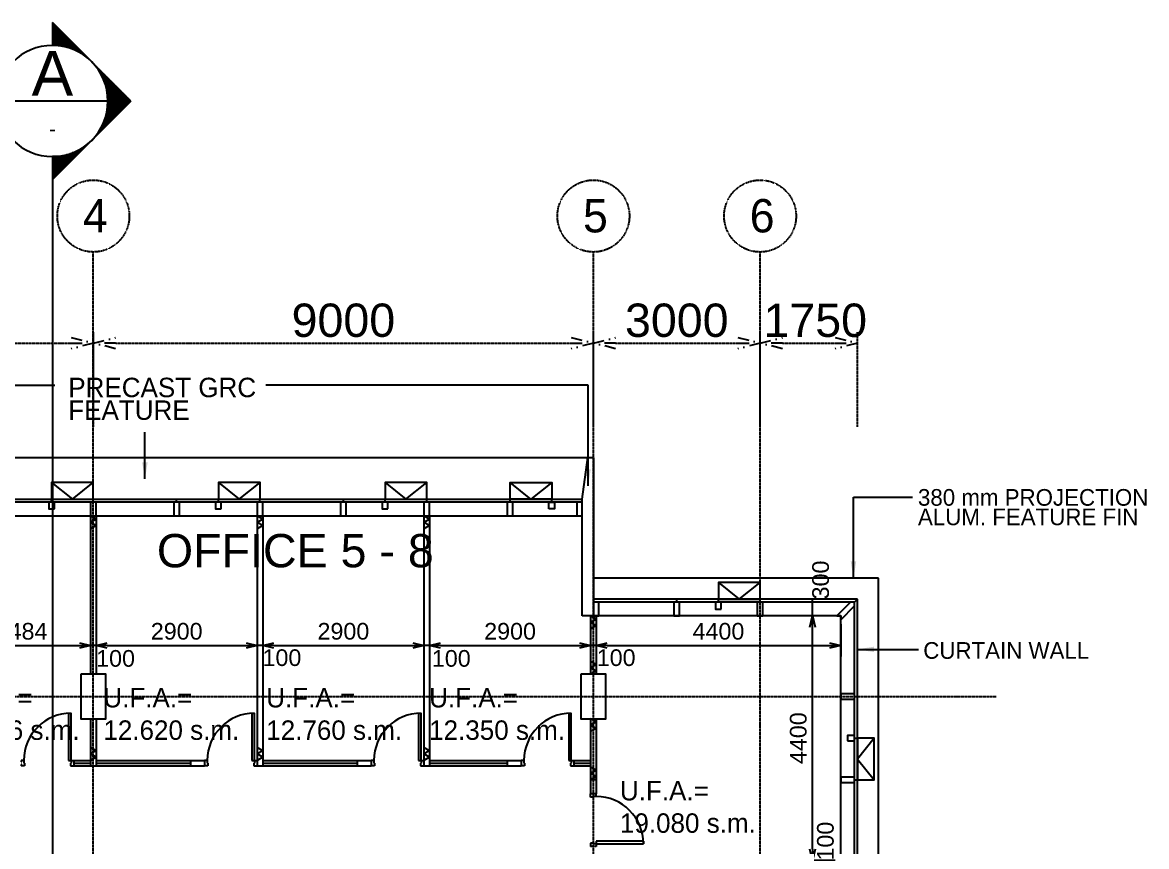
# Model space of a CAD drawing. Header units: millimetres. Extents: x 519 to 50132, y 345 to 55394.
# Drawn here: x 27969 to 48198, y 40563 to 55394 of the extents above; entities that cross this region are included whole.
import ezdxf
from ezdxf.enums import TextEntityAlignment as Align

# ---------------------------------------------------------------- set-up
doc = ezdxf.new("R2010")
doc.units = ezdxf.units.MM
doc.linetypes.add('DASHDOT', pattern=[1, 0.5, -0.25, 0, -0.25])
doc.layers.get('0').update_dxf_attribs({"color": 8})
doc.layers.get('Defpoints').update_dxf_attribs({"color": 8})
for name, color, linetype in [('DLN020__', 8, 'DASHDOT'), ('DLN030', 8, 'Continuous'), ('DLN040__', 8, 'Continuous'), ('DLN041_1', 8, 'Continuous'), ('DLN052__', 8, 'Continuous'), ('DLN061__1', 8, 'Continuous'), ('DLN210__', 8, 'Continuous'), ('DLN220__', 8, 'Continuous'), ('DLN280__', 8, 'Continuous'), ('DLN314__', 8, 'Continuous'), ('DLN324__', 8, 'Continuous'), ('DLN325__', 8, 'Continuous'), ('FITDOOR', 8, 'Continuous'), ('MARK', 8, 'Continuous')]:
    doc.layers.add(name, color=color, linetype=linetype)
doc.styles.add('A_IAS_GRID$0$Standard', font='txt')
doc.styles.add('ROMANS', font='swissl.ttf')
doc.styles.add('SWIS721LT450', font='swissl.ttf')
doc.styles.add('SWIS721LT750', font='swissl.ttf')
doc.dimstyles.new('INTDIM', dxfattribs={"dimscale": 200, "dimtxt": 2.25, "dimasz": 1.5, "dimexe": 1, "dimexo": 0, "dimgap": 1, "dimtad": 1, "dimdec": 0, "dimrnd": 1, "dimzin": 1, "dimdsep": 46, "dimtxsty": 'SWIS721LT450', "dimcen": 1, "dimclrd": 256, "dimclre": 256, "dimclrt": 256, "dimaunit": 1, "dimadec": 3, "dimazin": 0, "dimtfac": 1, "dimtdec": 0, "dimtix": 1, "dimtmove": 2, "dimatfit": 0, "dimfxl": 1, "dimtolj": 1, "dimtzin": 0, "dimarcsym": 0})

# ---------------------------------------------------------------- blocks, each defined once
blk = doc.blocks.new('DIMARR')
for p, q in [((-1, 0.25), (0, 0)), ((-1, 0), (0, 0)), ((0, 0), (-1, -0.25))]:
    blk.add_line(p, q)
blk = doc.blocks.new('*D241')
at = {"layer": 'Defpoints', "color": 0, "transparency": 16777216}
for p in [(29244, 49623), (29244, 48215), (21744, 47915)]:
    blk.add_point(p, dxfattribs=at)
at = {"layer": 'DLN020__', "lineweight": -2, "transparency": 16777216}
for p, q in [((21744, 48115), (21744, 49823)), ((29244, 48415), (29244, 49823)), ((22144, 49623), (28844, 49623))]:
    blk.add_line(p, q, dxfattribs=at)
at = {"layer": 'DLN020__', "lineweight": -2, "transparency": 16777216, "xscale": 400, "yscale": 400, "zscale": 400, "rotation": 180}
blk.add_blockref('DIMARR', (21744, 49623), dxfattribs=at)
at = {"layer": 'DLN020__', "lineweight": -2, "transparency": 16777216, "xscale": 400, "yscale": 400, "zscale": 400}
blk.add_blockref('DIMARR', (29244, 49623), dxfattribs=at)
at = {"layer": 'DLN020__', "transparency": 16777216, "insert": (25494, 50031), "char_height": 600, "attachment_point": 5, "style": 'SWIS721LT450'}
blk.add_mtext('\\A1;7500', dxfattribs=at)
blk = doc.blocks.new('*D242')
at = {"layer": 'Defpoints', "color": 0, "transparency": 16777216}
for p in [(38244, 49623), (29244, 47915), (38244, 47915)]:
    blk.add_point(p, dxfattribs=at)
at = {"layer": 'DLN020__', "lineweight": -2, "transparency": 16777216}
for p, q in [((29244, 48115), (29244, 49823)), ((38244, 48115), (38244, 49823)), ((29644, 49623), (37844, 49623))]:
    blk.add_line(p, q, dxfattribs=at)
at = {"layer": 'DLN020__', "lineweight": -2, "transparency": 16777216, "xscale": 400, "yscale": 400, "zscale": 400, "rotation": 180}
blk.add_blockref('DIMARR', (29244, 49623), dxfattribs=at)
at = {"layer": 'DLN020__', "lineweight": -2, "transparency": 16777216, "xscale": 400, "yscale": 400, "zscale": 400}
blk.add_blockref('DIMARR', (38244, 49623), dxfattribs=at)
at = {"layer": 'DLN020__', "transparency": 16777216, "insert": (33744, 50031), "char_height": 600, "attachment_point": 5, "style": 'SWIS721LT450'}
blk.add_mtext('\\A1;9000', dxfattribs=at)
blk = doc.blocks.new('*D243')
at = {"layer": 'Defpoints', "color": 0, "transparency": 16777216}
for p in [(41244, 49623), (38244, 47915), (41244, 47915)]:
    blk.add_point(p, dxfattribs=at)
at = {"layer": 'DLN020__', "lineweight": -2, "transparency": 16777216}
for p, q in [((38244, 48115), (38244, 49823)), ((41244, 48115), (41244, 49823)), ((38644, 49623), (40844, 49623))]:
    blk.add_line(p, q, dxfattribs=at)
at = {"layer": 'DLN020__', "lineweight": -2, "transparency": 16777216, "xscale": 400, "yscale": 400, "zscale": 400, "rotation": 180}
blk.add_blockref('DIMARR', (38244, 49623), dxfattribs=at)
at = {"layer": 'DLN020__', "lineweight": -2, "transparency": 16777216, "xscale": 400, "yscale": 400, "zscale": 400}
blk.add_blockref('DIMARR', (41244, 49623), dxfattribs=at)
at = {"layer": 'DLN020__', "transparency": 16777216, "insert": (39744, 50031), "char_height": 600, "attachment_point": 5, "style": 'SWIS721LT450'}
blk.add_mtext('\\A1;3000', dxfattribs=at)
blk = doc.blocks.new('*D250')
at = {"layer": 'Defpoints', "color": 0, "transparency": 16777216}
for p in [(42994, 49623), (41244, 47915), (42994, 47915)]:
    blk.add_point(p, dxfattribs=at)
at = {"layer": 'DLN020__', "lineweight": -2, "transparency": 16777216}
for p, q in [((41244, 48115), (41244, 49823)), ((42994, 48115), (42994, 49823)), ((41644, 49623), (42594, 49623))]:
    blk.add_line(p, q, dxfattribs=at)
at = {"layer": 'DLN020__', "lineweight": -2, "transparency": 16777216, "xscale": 400, "yscale": 400, "zscale": 400, "rotation": 180}
blk.add_blockref('DIMARR', (41244, 49623), dxfattribs=at)
at = {"layer": 'DLN020__', "lineweight": -2, "transparency": 16777216, "xscale": 400, "yscale": 400, "zscale": 400}
blk.add_blockref('DIMARR', (42994, 49623), dxfattribs=at)
at = {"layer": 'DLN020__', "transparency": 16777216, "insert": (42236, 50031), "char_height": 600, "attachment_point": 5, "style": 'SWIS721LT450'}
blk.add_mtext('\\A1;1750', dxfattribs=at)
blk = doc.blocks.new('*D272')
at = {"layer": 'Defpoints', "color": 0, "transparency": 16777216}
for p in [(26710, 44763), (29194, 44763), (29194, 44181)]:
    blk.add_point(p, dxfattribs=at)
at = {"layer": 'DLN030', "lineweight": -2, "transparency": 16777216}
for p, q in [((26710, 44563), (26710, 43981)), ((29194, 44563), (29194, 43981)), ((26910, 44181), (28994, 44181))]:
    blk.add_line(p, q, dxfattribs=at)
at = {"layer": 'DLN030', "lineweight": -2, "transparency": 16777216, "xscale": 200, "yscale": 200, "zscale": 200, "rotation": 180}
blk.add_blockref('DIMARR', (26710, 44181), dxfattribs=at)
at = {"layer": 'DLN030', "lineweight": -2, "transparency": 16777216, "xscale": 200, "yscale": 200, "zscale": 200}
blk.add_blockref('DIMARR', (29194, 44181), dxfattribs=at)
at = {"layer": 'DLN030', "transparency": 16777216, "insert": (27952, 44435), "char_height": 300, "attachment_point": 5, "style": 'SWIS721LT450'}
blk.add_mtext('\\A1;2484', dxfattribs=at)
blk = doc.blocks.new('*D273')
at = {"layer": 'Defpoints', "color": 0, "transparency": 16777216}
for p in [(29194, 44763), (29294, 44763), (29194, 44181)]:
    blk.add_point(p, dxfattribs=at)
at = {"layer": 'DLN030', "lineweight": -2, "transparency": 16777216}
for p, q in [((29194, 44563), (29194, 43981)), ((29294, 44563), (29294, 43981)), ((29294, 44181), (29194, 44181))]:
    blk.add_line(p, q, dxfattribs=at)
at = {"layer": 'DLN030', "transparency": 16777216, "insert": (29644, 43947), "char_height": 300, "attachment_point": 5, "style": 'SWIS721LT450'}
blk.add_mtext('\\A1;100', dxfattribs=at)
blk = doc.blocks.new('*D274')
at = {"layer": 'Defpoints', "color": 0, "transparency": 16777216}
for p in [(29294, 44763), (32194, 44763), (32194, 44181)]:
    blk.add_point(p, dxfattribs=at)
at = {"layer": 'DLN030', "lineweight": -2, "transparency": 16777216}
for p, q in [((29294, 44563), (29294, 43981)), ((32194, 44563), (32194, 43981)), ((29494, 44181), (31994, 44181))]:
    blk.add_line(p, q, dxfattribs=at)
at = {"layer": 'DLN030', "lineweight": -2, "transparency": 16777216, "xscale": 200, "yscale": 200, "zscale": 200, "rotation": 180}
blk.add_blockref('DIMARR', (29294, 44181), dxfattribs=at)
at = {"layer": 'DLN030', "lineweight": -2, "transparency": 16777216, "xscale": 200, "yscale": 200, "zscale": 200}
blk.add_blockref('DIMARR', (32194, 44181), dxfattribs=at)
at = {"layer": 'DLN030', "transparency": 16777216, "insert": (30744, 44435), "char_height": 300, "attachment_point": 5, "style": 'SWIS721LT450'}
blk.add_mtext('\\A1;2900', dxfattribs=at)
blk = doc.blocks.new('*D275')
at = {"layer": 'Defpoints', "color": 0, "transparency": 16777216}
for p in [(32194, 44763), (32294, 44763), (32194, 44181)]:
    blk.add_point(p, dxfattribs=at)
at = {"layer": 'DLN030', "lineweight": -2, "transparency": 16777216}
for p, q in [((32194, 44563), (32194, 43981)), ((32294, 44563), (32294, 43981)), ((32294, 44181), (32194, 44181))]:
    blk.add_line(p, q, dxfattribs=at)
at = {"layer": 'DLN030', "transparency": 16777216, "insert": (32638, 43960), "char_height": 300, "attachment_point": 5, "style": 'SWIS721LT450'}
blk.add_mtext('\\A1;100', dxfattribs=at)
blk = doc.blocks.new('*D276')
at = {"layer": 'Defpoints', "color": 0, "transparency": 16777216}
for p in [(32294, 44763), (35194, 44763), (35194, 44181)]:
    blk.add_point(p, dxfattribs=at)
at = {"layer": 'DLN030', "lineweight": -2, "transparency": 16777216}
for p, q in [((32294, 44563), (32294, 43981)), ((35194, 44563), (35194, 43981)), ((32494, 44181), (34994, 44181))]:
    blk.add_line(p, q, dxfattribs=at)
at = {"layer": 'DLN030', "lineweight": -2, "transparency": 16777216, "xscale": 200, "yscale": 200, "zscale": 200, "rotation": 180}
blk.add_blockref('DIMARR', (32294, 44181), dxfattribs=at)
at = {"layer": 'DLN030', "lineweight": -2, "transparency": 16777216, "xscale": 200, "yscale": 200, "zscale": 200}
blk.add_blockref('DIMARR', (35194, 44181), dxfattribs=at)
at = {"layer": 'DLN030', "transparency": 16777216, "insert": (33744, 44435), "char_height": 300, "attachment_point": 5, "style": 'SWIS721LT450'}
blk.add_mtext('\\A1;2900', dxfattribs=at)
blk = doc.blocks.new('*D277')
at = {"layer": 'Defpoints', "color": 0, "transparency": 16777216}
for p in [(35194, 44763), (35294, 44763), (35194, 44181)]:
    blk.add_point(p, dxfattribs=at)
at = {"layer": 'DLN030', "lineweight": -2, "transparency": 16777216}
for p, q in [((35194, 44563), (35194, 43981)), ((35294, 44563), (35294, 43981)), ((35294, 44181), (35194, 44181))]:
    blk.add_line(p, q, dxfattribs=at)
at = {"layer": 'DLN030', "transparency": 16777216, "insert": (35686, 43947), "char_height": 300, "attachment_point": 5, "style": 'SWIS721LT450'}
blk.add_mtext('\\A1;100', dxfattribs=at)
blk = doc.blocks.new('*D278')
at = {"layer": 'Defpoints', "color": 0, "transparency": 16777216}
for p in [(35294, 44763), (38194, 44763), (38194, 44181)]:
    blk.add_point(p, dxfattribs=at)
at = {"layer": 'DLN030', "lineweight": -2, "transparency": 16777216}
for p, q in [((35294, 44563), (35294, 43981)), ((38194, 44563), (38194, 43981)), ((35494, 44181), (37994, 44181))]:
    blk.add_line(p, q, dxfattribs=at)
at = {"layer": 'DLN030', "lineweight": -2, "transparency": 16777216, "xscale": 200, "yscale": 200, "zscale": 200, "rotation": 180}
blk.add_blockref('DIMARR', (35294, 44181), dxfattribs=at)
at = {"layer": 'DLN030', "lineweight": -2, "transparency": 16777216, "xscale": 200, "yscale": 200, "zscale": 200}
blk.add_blockref('DIMARR', (38194, 44181), dxfattribs=at)
at = {"layer": 'DLN030', "transparency": 16777216, "insert": (36744, 44435), "char_height": 300, "attachment_point": 5, "style": 'SWIS721LT450'}
blk.add_mtext('\\A1;2900', dxfattribs=at)
blk = doc.blocks.new('*D279')
at = {"layer": 'Defpoints', "color": 0, "transparency": 16777216}
for p in [(38194, 44763), (38294, 44763), (38194, 44181)]:
    blk.add_point(p, dxfattribs=at)
at = {"layer": 'DLN030', "lineweight": -2, "transparency": 16777216}
for p, q in [((38194, 44563), (38194, 43981)), ((38294, 44563), (38294, 43981)), ((38294, 44181), (38194, 44181))]:
    blk.add_line(p, q, dxfattribs=at)
at = {"layer": 'DLN030', "transparency": 16777216, "insert": (38653, 43960), "char_height": 300, "attachment_point": 5, "style": 'SWIS721LT450'}
blk.add_mtext('\\A1;100', dxfattribs=at)
blk = doc.blocks.new('*D280')
at = {"layer": 'Defpoints', "color": 0, "transparency": 16777216}
for p in [(38294, 44763), (42694, 44763), (42694, 44181)]:
    blk.add_point(p, dxfattribs=at)
at = {"layer": 'DLN030', "lineweight": -2, "transparency": 16777216}
for p, q in [((38294, 44563), (38294, 43981)), ((42694, 44563), (42694, 43981)), ((38494, 44181), (42494, 44181))]:
    blk.add_line(p, q, dxfattribs=at)
at = {"layer": 'DLN030', "lineweight": -2, "transparency": 16777216, "xscale": 200, "yscale": 200, "zscale": 200, "rotation": 180}
blk.add_blockref('DIMARR', (38294, 44181), dxfattribs=at)
at = {"layer": 'DLN030', "lineweight": -2, "transparency": 16777216, "xscale": 200, "yscale": 200, "zscale": 200}
blk.add_blockref('DIMARR', (42694, 44181), dxfattribs=at)
at = {"layer": 'DLN030', "transparency": 16777216, "insert": (40494, 44435), "char_height": 300, "attachment_point": 5, "style": 'SWIS721LT450'}
blk.add_mtext('\\A1;4400', dxfattribs=at)
blk = doc.blocks.new('*D281')
at = {"layer": 'Defpoints', "color": 0, "transparency": 16777216}
for p in [(42760, 40313), (42186, 40213), (42760, 40213)]:
    blk.add_point(p, dxfattribs=at)
at = {"layer": 'DLN030', "lineweight": -2, "transparency": 16777216}
for p, q in [((42560, 40313), (41986, 40313)), ((42186, 40313), (42186, 40213)), ((42560, 40213), (41986, 40213))]:
    blk.add_line(p, q, dxfattribs=at)
at = {"layer": 'DLN030', "transparency": 16777216, "insert": (42420, 40660), "char_height": 300, "attachment_point": 5, "rotation": 90, "style": 'SWIS721LT450'}
blk.add_mtext('\\A1;100', dxfattribs=at)
blk = doc.blocks.new('*D330')
at = {"layer": 'Defpoints', "color": 0, "transparency": 16777216}
for p in [(42186, 44713), (42696, 44713), (42794, 40313)]:
    blk.add_point(p, dxfattribs=at)
at = {"layer": 'DLN030', "lineweight": -2, "transparency": 16777216}
for p, q in [((42496, 44713), (41986, 44713)), ((42186, 40513), (42186, 44513)), ((42594, 40313), (41986, 40313))]:
    blk.add_line(p, q, dxfattribs=at)
at = {"layer": 'DLN030', "lineweight": -2, "transparency": 16777216, "xscale": 200, "yscale": 200, "zscale": 200}
for p, rotation in [((42186, 44713), 90), ((42186, 40313), 270)]:
    blk.add_blockref('DIMARR', p, dxfattribs=dict(at, rotation=rotation))
at = {"layer": 'DLN030', "transparency": 16777216, "insert": (41932, 42513), "char_height": 300, "attachment_point": 5, "rotation": 90, "style": 'SWIS721LT450'}
blk.add_mtext('\\A1;4400', dxfattribs=at)
blk = doc.blocks.new('*D331')
at = {"layer": 'Defpoints', "color": 0, "transparency": 16777216}
for p in [(42186, 45013), (42694, 45013), (42694, 44713)]:
    blk.add_point(p, dxfattribs=at)
at = {"layer": 'DLN030', "lineweight": -2, "transparency": 16777216}
for p, q in [((42494, 45013), (41986, 45013)), ((42186, 44713), (42186, 45013)), ((42494, 44713), (41986, 44713))]:
    blk.add_line(p, q, dxfattribs=at)
at = {"layer": 'DLN030', "transparency": 16777216, "insert": (42334, 45360), "char_height": 300, "attachment_point": 5, "rotation": 90, "style": 'SWIS721LT450'}
blk.add_mtext('\\A1;300', dxfattribs=at)
blk = doc.blocks.new('DR1CR2')
at = {"layer": 'FITDOOR'}
for p, q in [((-50, 0), (-50, -50)), ((-50, 0), (0, 0)), ((0, 0), (0, -25)), ((-62.5, -50), (-50, -50)), ((-62.5, -50), (-62.5, -100)), ((-62.5, -100), (0, -100)), ((-12, -25), (0, -25)), ((-12, -75), (0, -75)), ((0, -75), (0, -100))]:
    blk.add_line(p, q, dxfattribs=at)
blk = doc.blocks.new('DR1AD')
at = {"layer": 'FITDOOR'}
for p, q in [((-45, 1), (0, 1)), ((-45, 1), (-45, 0)), ((0, 0), (0, 1)), ((-45, 0), (0, 0))]:
    blk.add_line(p, q, dxfattribs=at)
blk = doc.blocks.new('DR1AM')
at = {"layer": 'FITDOOR'}
blk.add_arc((0, 0), 1, 90, 180, dxfattribs=at)
blk = doc.blocks.new('DR1CL2')
at = {"layer": 'FITDOOR'}
for p, q in [((50, 0), (0, 0)), ((0, 0), (0, -25)), ((50, 0), (50, -50)), ((12, -25), (0, -25)), ((0, -75), (0, -100)), ((12, -75), (0, -75)), ((62.5, -100), (0, -100)), ((62.5, -50), (50, -50)), ((62.5, -50), (62.5, -100))]:
    blk.add_line(p, q, dxfattribs=at)
blk = doc.blocks.new('*X35')
for p, q in [((75775, 55075), (75922, 55075)), ((75787, 55088), (75922, 55088)), ((75800, 55100), (75922, 55100)), ((75812, 55112), (75922, 55112)), ((75825, 55125), (75922, 55125)), ((75837, 55138), (75922, 55138)), ((75850, 55150), (75922, 55150)), ((75862, 55162), (75922, 55162)), ((75875, 55175), (75922, 55175)), ((75887, 55188), (75922, 55188)), ((75900, 55200), (75922, 55200)), ((75912, 55212), (75922, 55212)), ((75625, 54925), (75922, 54925)), ((75637, 54938), (75922, 54938)), ((75650, 54950), (75922, 54950)), ((75662, 54962), (75922, 54962)), ((75675, 54975), (75922, 54975)), ((75687, 54988), (75922, 54988)), ((75700, 55000), (75922, 55000)), ((75712, 55012), (75922, 55012)), ((75725, 55025), (75922, 55025)), ((75737, 55038), (75922, 55038)), ((75750, 55050), (75922, 55050)), ((75762, 55062), (75922, 55062)), ((75475, 54775), (75490, 54775)), ((75487, 54788), (75508, 54788)), ((75500, 54800), (75528, 54800)), ((75512, 54812), (75549, 54812)), ((75525, 54825), (75571, 54825)), ((75537, 54838), (75596, 54838)), ((75550, 54850), (75623, 54850)), ((75562, 54862), (75654, 54862)), ((75575, 54875), (75689, 54875)), ((75587, 54888), (75732, 54888)), ((75600, 54900), (75788, 54900)), ((75612, 54912), (75922, 54912)), ((75325, 54625), (75332, 54625)), ((75337, 54638), (75342, 54638)), ((75350, 54650), (75353, 54650)), ((75362, 54662), (75364, 54662)), ((75375, 54675), (75375, 54675)), ((75400, 54700), (75400, 54700)), ((75412, 54712), (75413, 54712)), ((75425, 54725), (75427, 54725)), ((75437, 54738), (75441, 54738)), ((75450, 54750), (75457, 54750)), ((75462, 54762), (75473, 54762)), ((75175, 54475), (75241, 54475)), ((75187, 54488), (75247, 54488)), ((75200, 54500), (75253, 54500)), ((75212, 54512), (75259, 54512)), ((75225, 54525), (75266, 54525)), ((75237, 54538), (75273, 54538)), ((75250, 54550), (75280, 54550)), ((75262, 54562), (75288, 54562)), ((75275, 54575), (75296, 54575)), ((75287, 54588), (75305, 54588)), ((75300, 54600), (75313, 54600)), ((75312, 54612), (75323, 54612)), ((75025, 54325), (75190, 54325)), ((75037, 54338), (75193, 54338)), ((75050, 54350), (75196, 54350)), ((75062, 54362), (75200, 54362)), ((75075, 54375), (75203, 54375)), ((75087, 54388), (75207, 54388)), ((75100, 54400), (75211, 54400)), ((75112, 54412), (75215, 54412)), ((75125, 54425), (75220, 54425)), ((75137, 54438), (75225, 54438)), ((75150, 54450), (75230, 54450)), ((75162, 54462), (75235, 54462)), ((74875, 54175), (75172, 54175)), ((74887, 54188), (75173, 54188)), ((74900, 54200), (75173, 54200)), ((74912, 54212), (75174, 54212)), ((74925, 54225), (75175, 54225)), ((74937, 54238), (75176, 54238)), ((74950, 54250), (75178, 54250)), ((74962, 54262), (75179, 54262)), ((74975, 54275), (75181, 54275)), ((74987, 54288), (75183, 54288)), ((75000, 54300), (75185, 54300)), ((75012, 54312), (75188, 54312)), ((74862, 54162), (75172, 54162)), ((74874, 54150), (75172, 54150)), ((74886, 54138), (75173, 54138)), ((74899, 54125), (75173, 54125)), ((74911, 54112), (75174, 54112)), ((74924, 54100), (75175, 54100)), ((74936, 54088), (75176, 54088)), ((74949, 54075), (75177, 54075)), ((74961, 54062), (75179, 54062)), ((74974, 54050), (75181, 54050)), ((74986, 54038), (75183, 54038)), ((74999, 54025), (75185, 54025)), ((75011, 54012), (75187, 54012)), ((75024, 54000), (75190, 54000)), ((75036, 53988), (75193, 53988)), ((75049, 53975), (75196, 53975)), ((75061, 53962), (75199, 53962)), ((75074, 53950), (75203, 53950)), ((75086, 53938), (75207, 53938)), ((75099, 53925), (75211, 53925)), ((75111, 53912), (75215, 53912)), ((75124, 53900), (75220, 53900)), ((75136, 53888), (75224, 53888)), ((75149, 53875), (75229, 53875)), ((75161, 53862), (75235, 53862)), ((75174, 53850), (75240, 53850)), ((75186, 53838), (75246, 53838)), ((75199, 53825), (75252, 53825)), ((75211, 53812), (75259, 53812)), ((75224, 53800), (75266, 53800)), ((75236, 53788), (75273, 53788)), ((75249, 53775), (75280, 53775)), ((75261, 53762), (75288, 53762)), ((75274, 53750), (75296, 53750)), ((75286, 53738), (75304, 53738)), ((75299, 53725), (75313, 53725)), ((75311, 53712), (75322, 53712)), ((75324, 53700), (75332, 53700)), ((75336, 53688), (75342, 53688)), ((75349, 53675), (75352, 53675)), ((75361, 53662), (75363, 53662)), ((75374, 53650), (75374, 53650)), ((75399, 53625), (75399, 53625)), ((75411, 53612), (75412, 53612)), ((75424, 53600), (75426, 53600)), ((75436, 53588), (75440, 53588)), ((75449, 53575), (75456, 53575)), ((75461, 53562), (75472, 53562)), ((75474, 53550), (75489, 53550)), ((75486, 53538), (75507, 53538)), ((75499, 53525), (75527, 53525)), ((75511, 53512), (75548, 53512)), ((75524, 53500), (75570, 53500)), ((75536, 53488), (75595, 53488)), ((75549, 53475), (75622, 53475)), ((75561, 53462), (75652, 53462)), ((75574, 53450), (75687, 53450)), ((75586, 53438), (75729, 53438)), ((75599, 53425), (75784, 53425)), ((75611, 53412), (75900, 53412)), ((75624, 53400), (75922, 53400)), ((75636, 53388), (75922, 53388)), ((75649, 53375), (75922, 53375)), ((75661, 53362), (75922, 53362)), ((75674, 53350), (75922, 53350)), ((75686, 53338), (75922, 53338)), ((75699, 53325), (75922, 53325)), ((75711, 53312), (75922, 53312)), ((75724, 53300), (75922, 53300)), ((75736, 53288), (75922, 53288)), ((75749, 53275), (75922, 53275)), ((75761, 53262), (75922, 53262)), ((75774, 53250), (75922, 53250)), ((75786, 53238), (75922, 53238)), ((75799, 53225), (75922, 53225)), ((75811, 53212), (75922, 53212)), ((75824, 53200), (75922, 53200)), ((75836, 53188), (75922, 53188)), ((75849, 53175), (75922, 53175)), ((75861, 53162), (75922, 53162)), ((75874, 53150), (75922, 53150)), ((75886, 53138), (75922, 53138)), ((75899, 53125), (75922, 53125)), ((75911, 53112), (75922, 53112))]:
    blk.add_line(p, q)
blk = doc.blocks.new('SECUR')
at = {"layer": 'MARK'}
for p, q in [((0, 3.414), (0, 3)), ((1.414, 2), (0, 3.414)), ((1, 2), (-1, 2)), ((1.414, 2), (0, 0.586)), ((0, 1), (0, 0))]:
    blk.add_line(p, q, dxfattribs=at)
for start, end in [(90, 270), (270, 90)]:
    blk.add_arc((0, 2), 1, start, end, dxfattribs=at)
at = {"layer": 'MARK', "xscale": 0.001333333333604969, "yscale": 0.001333333333604969, "zscale": 0.001333333333604969, "rotation": 180}
blk.add_blockref('*X35', (101.23, 74.216), dxfattribs=at)
at = {"layer": 'MARK', "style": 'ROMANS'}
for tag, height, p in [('SECUR1', 0.8, (0, 2.5)), ('SECUR2', 0.267, (0, 1.5))]:
    blk.add_attdef(tag, text='', height=height, dxfattribs=at).set_placement(p, align=Align.MIDDLE)
blk = doc.blocks.new('A$C75032E79')
at = {"layer": 'DLN314__', "ltscale": 0.05}
blk.add_lwpolyline([(-750, 0), (0, 0), (0, 300), (-750, 300)], close=True, dxfattribs=at)
blk.add_lwpolyline([(-750, 300), (-375, 0), (0, 300)], dxfattribs=at)
blk = doc.blocks.new('MAGETA-2')
at = {"layer": 'DLN314__'}
blk.add_line((-211908, -468637), (-211908, -468587), dxfattribs=at)
blk.add_lwpolyline([(-211858, -468762), (-211858, -468637), (-211958, -468637), (-211958, -468762)], close=True, dxfattribs=at)
blk = doc.blocks.new('MAGENTA')
at = {"layer": 'DLN314__'}
blk.add_line((-212508, -468222), (-212508, -468172), dxfattribs=at)
blk.add_lwpolyline([(-212458, -468472), (-212458, -468222), (-212558, -468222), (-212558, -468472)], close=True, dxfattribs=at)
blk = doc.blocks.new('MAGENTA-3')
at = {"layer": 'DLN314__'}
blk.add_line((-214208, -468222), (-214258, -468172), dxfattribs=at)
blk.add_lwpolyline([(-213958, -468543), (-213958, -468472), (-213887, -468472), (-214137, -468222), (-214208, -468222), (-214208, -468293)], close=True, dxfattribs=at)
blk = doc.blocks.new('w')
at = {"layer": 'DLN061__1'}
for p, q in [((-380707, -515975), (-380854, -515719)), ((-380707, -515975), (-380559, -515719)), ((-380411, -515975), (-380559, -515719)), ((-380411, -515975), (-380263, -515719))]:
    blk.add_line(p, q, dxfattribs=at)

msp = doc.modelspace()

# ---------------------------------------------------------------- linework, layer by layer
at = {"layer": 'DLN020__'}
for p, q in [((29243.8, 4513.1), (29243.8, 51263.1)), ((38243.8, 4513.1), (38243.8, 51263.1)), ((41243.8, 4513.1), (41243.8, 51263.1)), ((1814.6, 43263.1), (45493.8, 43263.1))]:
    msp.add_line(p, q, dxfattribs=at)
for centre in [(29243.8, 51910.7), (38243.8, 51910.7), (41243.8, 51910.7)]:
    msp.add_circle(centre, 647.6, dxfattribs=at)
at = {"layer": 'DLN052__', "ltscale": 0.05}
msp.add_line((28506.8, 51980), (28506.8, 36364.5), dxfattribs=at)
at = {"layer": 'DLN210__'}
msp.add_line((22863.8, 47563.1), (38143.8, 47563.1), dxfattribs=at)
at = {"layer": 'DLN220__'}
for p, q in [((29193.8, 46513.1), (29193.8, 43663.1)), ((29293.8, 46513.1), (29293.8, 43663.1)), ((32193.8, 46513.1), (32193.8, 42013.1)), ((32293.8, 46513.1), (32293.8, 42013.1)), ((35193.8, 46513.1), (35193.8, 42013.1)), ((35293.8, 46513.1), (35293.8, 42013.1)), ((38193.8, 44713.1), (38193.8, 43663.1)), ((38293.8, 44713.1), (38293.8, 43663.1)), ((29193.8, 42863.1), (29193.8, 42013.1)), ((29293.8, 42863.1), (29293.8, 42013.1)), ((38193.8, 42863.1), (38193.8, 41513.1)), ((38293.8, 42863.1), (38293.8, 41513.1)), ((28893.8, 42113.1), (28893.8, 42013.1)), ((30993.8, 42113.1), (31243.8, 42113.1)), ((30993.8, 42113.1), (30993.8, 42013.1)), ((31243.8, 42113.1), (31243.8, 42013.1)), ((33993.8, 42113.1), (34243.8, 42113.1)), ((33993.8, 42113.1), (33993.8, 42013.1)), ((34243.8, 42113.1), (34243.8, 42013.1)), ((36693.8, 42113.1), (36943.8, 42113.1)), ((36693.8, 42113.1), (36693.8, 42013.1)), ((36943.8, 42113.1), (36943.8, 42013.1)), ((37893.8, 42113.1), (37893.8, 42013.1)), ((37893.8, 42113.1), (37893.8, 42013.1)), ((29193.8, 42013.1), (29293.8, 42013.1)), ((30993.8, 42013.1), (31243.8, 42013.1)), ((32193.8, 42013.1), (32293.8, 42013.1)), ((33993.8, 42013.1), (34243.8, 42013.1)), ((35193.8, 42013.1), (35293.8, 42013.1)), ((36693.8, 42013.1), (36943.8, 42013.1)), ((38293.8, 41763.1), (38193.8, 41763.1)), ((38293.8, 41513.1), (38193.8, 41513.1))]:
    msp.add_line(p, q, dxfattribs=at)
at = {"layer": 'DLN280__'}
for p, q in [((38043.8, 46813.1), (38143.8, 47563.1)), ((38143.8, 47563.1), (38243.8, 47563.1)), ((38243.8, 47563.1), (38243.8, 44713.1)), ((38043.8, 44713.1), (38043.8, 46813.1)), ((38243.8, 44713.1), (38043.8, 44713.1))]:
    msp.add_line(p, q, dxfattribs=at)
for points in [[(29018.8, 43663.1), (29018.8, 42863.1), (29468.8, 42863.1), (29468.8, 43663.1)], [(38018.8, 43663.1), (38018.8, 42863.1), (38468.8, 42863.1), (38468.8, 43663.1)]]:
    msp.add_lwpolyline(points, close=True, dxfattribs=at)
at = {"layer": 'DLN314__'}
for p, q in [((22820.5, 46813.1), (38043.8, 46813.1)), ((38043.8, 46763.1), (22870.5, 46763.1)), ((22761.7, 46513.1), (38043.8, 46513.1)), ((43373.8, 45393.1), (38243.8, 45393.1)), ((43373.8, 25543.8), (43373.8, 45393.1)), ((42993.8, 45013.1), (38243.8, 45013.1)), ((42943.8, 44963.1), (38243.8, 44963.1)), ((42943.8, 25678.7), (42943.8, 44963.1)), ((42993.8, 25663.1), (42993.8, 45013.1)), ((42693.8, 44713.1), (38243.8, 44713.1)), ((42693.8, 25757.2), (42693.8, 44713.1))]:
    msp.add_line(p, q, dxfattribs=at)
for points in [[(38043.8, 46513.1), (38043.8, 46763.1), (37943.8, 46763.1), (37943.8, 46513.1)], [(38343.8, 44713.1), (38343.8, 44963.1), (38243.8, 44963.1), (38243.8, 44713.1)]]:
    msp.add_lwpolyline(points, close=True, dxfattribs=at)
at = {"layer": 'DLN324__'}
for p, q in [((28893.8, 42113.1), (29193.8, 42113.1)), ((29293.8, 42113.1), (30993.8, 42113.1)), ((32293.8, 42113.1), (33993.8, 42113.1)), ((35293.8, 42113.1), (36693.8, 42113.1)), ((37893.8, 42113.1), (38193.8, 42113.1)), ((28893.8, 42063.1), (29193.8, 42063.1)), ((28893.8, 42013.1), (29193.8, 42013.1)), ((29293.8, 42063.1), (30993.8, 42063.1)), ((29293.8, 42013.1), (30993.8, 42013.1)), ((32293.8, 42063.1), (33993.8, 42063.1)), ((32293.8, 42013.1), (33993.8, 42013.1)), ((35293.8, 42063.1), (36693.8, 42063.1)), ((35293.8, 42013.1), (36693.8, 42013.1)), ((37893.8, 42063.1), (38193.8, 42063.1)), ((37893.8, 42013.1), (38193.8, 42013.1))]:
    msp.add_line(p, q, dxfattribs=at)

# ---------------------------------------------------------------- block references
at = {"layer": 'DLN052__', "ltscale": 0.05, "xscale": 1000, "yscale": 1000, "zscale": 1000}
msp.add_blockref('SECUR', (28506.8, 51980), dxfattribs=at).add_auto_attribs({'SECUR1': 'A', 'SECUR2': '-'})
at = {"layer": 'DLN061__1', "xscale": 0.390625, "yscale": 0.390625, "zscale": 0.390625, "rotation": 90}
for p in [(-172259.1, 195053.4), (-169259.1, 195053.4), (-166259.1, 195053.4), (-163259.1, 193253.4), (-163259.1, 192434.3), (-163259.1, 191403.4), (-172259.1, 190884.3), (-169259.1, 190884.3), (-166259.1, 190884.3), (-163259.1, 190534.3)]:
    msp.add_blockref('w', p, dxfattribs=at)
at = {"layer": 'DLN314__', "ltscale": 0.05}
for p in [(29243.8, 46813.1), (32243.8, 46813.1), (35243.8, 46813.1), (41243.8, 45013.1)]:
    msp.add_blockref('A$C75032E79', p, dxfattribs=at)
at = {"layer": 'DLN314__', "ltscale": 0.05, "xscale": -1}
msp.add_blockref('A$C75032E79', (36743.8, 46813.1), dxfattribs=at)
at = {"layer": 'DLN314__'}
for name, p in [('MAGETA-2', (240401.6, 515399.9)), ('MAGENTA', (241751.3, 514985)), ('MAGENTA', (243251.3, 514985)), ('MAGETA-2', (243401.6, 515399.9)), ('MAGENTA', (244751.3, 514985)), ('MAGENTA', (246251.3, 514985)), ('MAGETA-2', (246401.6, 515399.9)), ('MAGENTA', (247751.3, 514985)), ('MAGENTA', (249251.3, 514985)), ('MAGENTA', (252251.3, 513185)), ('MAGETA-2', (252401.6, 513599.9)), ('MAGENTA', (253751.3, 513185))]:
    msp.add_blockref(name, p, dxfattribs=at)
at = {"layer": 'DLN314__', "xscale": -1}
msp.add_blockref('MAGETA-2', (-174414, 515399.9), dxfattribs=at)
at = {"layer": 'DLN314__'}
for name, p, rotation in [('MAGENTA-3', (511165.7, -169244.5), 269.9999999518084), ('MAGENTA', (511165.7, -169244.5), 270), ('MAGETA-2', (511580.6, -169394.7), 270), ('MAGENTA', (511165.7, -170744.5), 270)]:
    msp.add_blockref(name, p, dxfattribs=dict(at, rotation=rotation))
at = {"layer": 'DLN314__', "ltscale": 0.05, "rotation": 270}
msp.add_blockref('A$C75032E79', (42993.8, 41763.1), dxfattribs=at)
at = {"layer": 'DLN325__', "xscale": 850, "yscale": 850, "zscale": 850}
for p in [(28843.8, 42113.1), (32143.8, 42113.1), (35143.8, 42113.1), (37843.8, 42113.1)]:
    msp.add_blockref('DR1AM', p, dxfattribs=at)
at = {"layer": 'DLN325__', "yscale": 850}
for p in [(28843.8, 42113.1), (32143.8, 42113.1), (35143.8, 42113.1), (37843.8, 42113.1)]:
    msp.add_blockref('DR1AD', p, dxfattribs=at)
at = {"layer": 'DLN325__'}
for name, p in [('DR1CL2', (27943.8, 42113.1)), ('DR1CR2', (28893.8, 42113.1)), ('DR1CL2', (31243.8, 42113.1)), ('DR1CR2', (32193.8, 42113.1)), ('DR1CL2', (34243.8, 42113.1)), ('DR1CR2', (35193.8, 42113.1)), ('DR1CL2', (36943.8, 42113.1)), ('DR1CR2', (37893.8, 42113.1))]:
    msp.add_blockref(name, p, dxfattribs=at)
at = {"layer": 'DLN325__', "rotation": 270}
for name, p in [('DR1CL2', (38293.8, 41513.1)), ('DR1CR2', (38293.8, 40563.1))]:
    msp.add_blockref(name, p, dxfattribs=at)
at = {"layer": 'DLN325__', "xscale": 850, "yscale": 850, "zscale": 850, "rotation": 269.9999999999922}
msp.add_blockref('DR1AM', (38293.8, 40613.1), dxfattribs=at)
at = {"layer": 'DLN325__', "yscale": 850, "rotation": 270}
msp.add_blockref('DR1AD', (38293.8, 40613.1), dxfattribs=at)

# ---------------------------------------------------------------- texts
at = {"layer": 'DLN020__', "char_height": 600, "width": 17069.008, "attachment_point": 1, "style": 'A_IAS_GRID$0$Standard'}
for s, insert in [('4', (29057.1, 52216)), ('5', (38057.1, 52216)), ('6', (41057.1, 52216))]:
    msp.add_mtext(s, dxfattribs=dict(at, insert=insert))
at = {"layer": 'DLN040__', "attachment_point": 7, "line_spacing_factor": 0.7, "style": 'SWIS721LT750'}
for s, insert, char_height, width in [('{\\fUnivers|b0|i0|c0|p34;PRECAST GRC FEATURE}', (28793, 48236.8), 350, 4317.27), ('{\\fUnivers|b0|i0|c0|p34;380 mm PROJECTION ALUM. FEATURE FIN}', (44084.6, 46342.3), 300, 4867.131), ('{\\fUnivers|b0|i0|c0|p34;CURTAIN WALL}', (44180.2, 43937.3), 300, 4867.131)]:
    msp.add_mtext(s, dxfattribs=dict(at, insert=insert, char_height=char_height, width=width))
at = {"layer": 'DLN041_1', "style": 'SWIS721LT750'}
msp.add_text('OFFICE 5 - 8', height=600, dxfattribs=at).set_placement((30388, 45588.1))
at = {"layer": 'DLN041_1', "char_height": 350, "width": 3069.175, "attachment_point": 7, "style": 'SWIS721LT750'}
for s, insert in [('{\\fUnivers|b0|i0|c0|p34;U.F.A.= \\P11.156 s.m.}', (26550.8, 42478)), ('{\\fUnivers|b0|i0|c0|p34;U.F.A.= \\P12.620 s.m.}', (29424.8, 42478)), ('{\\fUnivers|b0|i0|c0|p34;U.F.A.= \\P12.760 s.m.}', (32355.9, 42478)), ('{\\fUnivers|b0|i0|c0|p34;U.F.A.= \\P12.350 s.m.}', (35287.6, 42478)), ('{\\fUnivers|b0|i0|c0|p34;U.F.A.= \\P19.080 s.m.}', (38721.1, 40804.8))]:
    msp.add_mtext(s, dxfattribs=dict(at, insert=insert))

# ---------------------------------------------------------------- dimensions: what is measured, and where the dimension line sits
at = {"layer": 'DLN020__'}
for base, p1, p2, picture, middle in [((29243.8, 49623), (21743.8, 47914.8), (29243.8, 48214.8), '*D241', (25493.8, 50031.4)), ((38243.8, 49623), (29243.8, 47914.8), (38243.8, 47914.8), '*D242', (33743.8, 50031.4)), ((41243.8, 49623), (38243.8, 47914.8), (41243.8, 47914.8), '*D243', (39743.8, 50031.4))]:
    dim = msp.add_linear_dim(base=base, p1=p1, p2=p2, angle=360, dimstyle='INTDIM', override={"dimscale": 1, "dimtxt": 600, "dimasz": 400, "dimexe": 200, "dimexo": 200, "dimgap": 100, "dimrnd": 0, "dimzin": 0, "dimblk": 'DIMARR', "dimcen": 200, "dimclrt": 256}, dxfattribs=at)
    dim.commit()
    dim.dimension.update_dxf_attribs({"geometry": picture, "text_midpoint": middle})
dim = msp.add_linear_dim(base=(42993.8, 49623), p1=(41243.8, 47914.8), p2=(42993.8, 47914.8), angle=360, dimstyle='INTDIM', override={"dimscale": 1, "dimtxt": 600, "dimasz": 400, "dimexe": 200, "dimexo": 200, "dimgap": 100, "dimrnd": 0, "dimzin": 0, "dimblk": 'DIMARR', "dimcen": 200, "dimclrt": 256}, dxfattribs=at)
dim.commit()
dim.dimension.update_dxf_attribs({"geometry": '*D250', "text_midpoint": (42236.3, 50031.4), "dimtype": 160})
at = {"layer": 'DLN030'}
for base, p1, p2, angle, picture, middle in [((42186.4, 45013.1), (42693.8, 44713.1), (42693.8, 45013.1), 90, '*D331', (42334.1, 45359.6)), ((29193.8, 44181), (29293.8, 44763.1), (29193.8, 44763.1), 180, '*D273', (29644, 43946.6)), ((32193.8, 44181), (32293.8, 44763.1), (32193.8, 44763.1), 180, '*D275', (32638, 43960)), ((35193.8, 44181), (35293.8, 44763.1), (35193.8, 44763.1), 180, '*D277', (35685.7, 43946.6)), ((38193.8, 44181), (38293.8, 44763.1), (38193.8, 44763.1), 180, '*D279', (38652.9, 43960)), ((42186.4, 40213.1), (42759.7, 40313.1), (42759.7, 40213.1), 90, '*D281', (42419.9, 40659.9))]:
    dim = msp.add_linear_dim(base=base, p1=p1, p2=p2, angle=angle, dimstyle='INTDIM', override={"dimscale": 1, "dimtxt": 300, "dimasz": 200, "dimexe": 200, "dimexo": 200, "dimgap": 100, "dimrnd": 0, "dimzin": 0, "dimblk": 'DIMARR', "dimcen": 200, "dimclrt": 256}, dxfattribs=at)
    dim.commit()
    dim.dimension.update_dxf_attribs({"geometry": picture, "text_midpoint": middle, "dimtype": 160})
for base, p1, p2, picture, middle in [((29193.8, 44181), (26709.9, 44763.1), (29193.8, 44763.1), '*D272', (27951.8, 44435.2)), ((32193.8, 44181), (29293.8, 44763.1), (32193.8, 44763.1), '*D274', (30743.8, 44435.2)), ((35193.8, 44181), (32293.8, 44763.1), (35193.8, 44763.1), '*D276', (33743.8, 44435.2)), ((38193.8, 44181), (35293.8, 44763.1), (38193.8, 44763.1), '*D278', (36743.8, 44435.2)), ((42693.8, 44181), (38293.8, 44763.1), (42693.8, 44763.1), '*D280', (40493.8, 44435.2))]:
    dim = msp.add_linear_dim(base=base, p1=p1, p2=p2, dimstyle='INTDIM', override={"dimscale": 1, "dimtxt": 300, "dimasz": 200, "dimexe": 200, "dimexo": 200, "dimgap": 100, "dimrnd": 0, "dimzin": 0, "dimblk": 'DIMARR', "dimcen": 200, "dimclrt": 256}, dxfattribs=at)
    dim.commit()
    dim.dimension.update_dxf_attribs({"geometry": picture, "text_midpoint": middle})
dim = msp.add_linear_dim(base=(42186.4, 44713.1), p1=(42793.8, 40313.1), p2=(42696, 44713.1), angle=90, dimstyle='INTDIM', override={"dimscale": 1, "dimtxt": 300, "dimasz": 200, "dimexe": 200, "dimexo": 200, "dimgap": 100, "dimrnd": 0, "dimzin": 0, "dimblk": 'DIMARR', "dimcen": 200, "dimclrt": 256}, dxfattribs=at)
dim.commit()
dim.dimension.update_dxf_attribs({"geometry": '*D330', "text_midpoint": (41932.2, 42513.1)})

# ---------------------------------------------------------------- leaders
at = {"layer": 'DLN040__'}
for points, override in [([(22755.6, 47054.6), (22755.6, 48866.2), (28553.8, 48866.2)], {"dimtad": 0}), ([(38147.8, 47054.6), (38147.8, 48866.2), (32349.6, 48866.2)], {"dimtad": 0}), ([(30172.6, 47177.8), (30172.6, 48018.6)], {"dimtad": 0}), ([(42924, 45393.1), (42924, 46853.3), (43985.8, 46853.3)], {"dimgap": 1, "dimtad": 0}), ([(42993.8, 44111), (44092.1, 44111)], {"dimtad": 0})]:
    msp.add_leader(points, dimstyle='INTDIM', override=override, dxfattribs=at)

doc.saveas('drawing.dxf')
